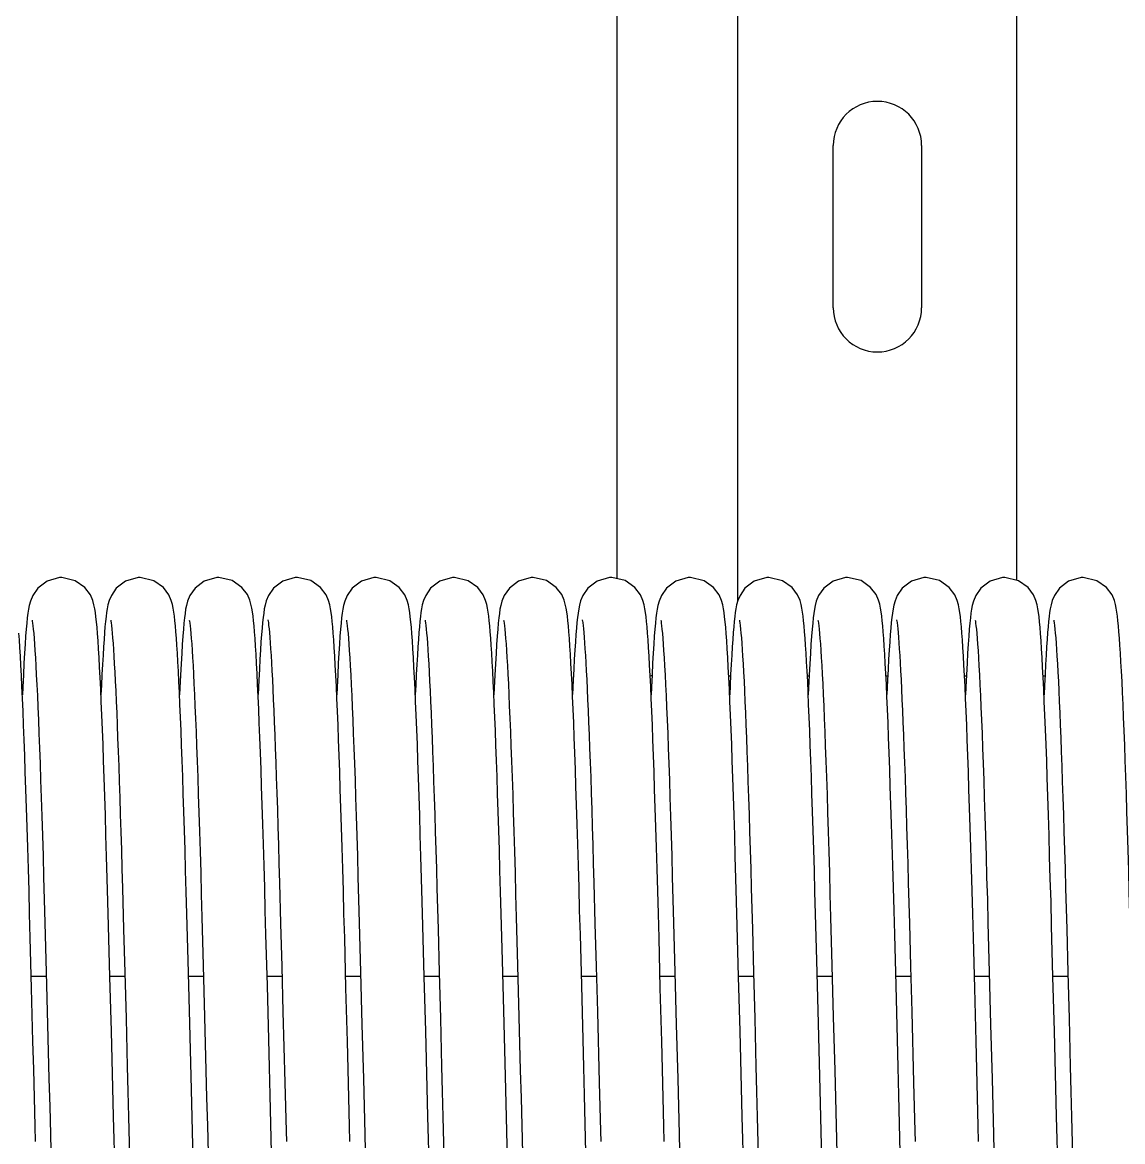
# Model space of a CAD drawing. Header units: millimetres. Extents: x 21899 to 38731, y -5425 to 3612.
# Drawn here: x 33930.3 to 34042.3, y -2716.3 to -2602.4 of the extents above; entities that cross this region are included whole.
import ezdxf

# ---------------------------------------------------------------- set-up
doc = ezdxf.new("R2010")
doc.units = ezdxf.units.MM

msp = doc.modelspace()

# ---------------------------------------------------------------- linework, layer by layer
at = {"color": 7, "linetype": 'Continuous'}
for p, q in [((33990.83, -2659.04), (33990.83, -2495.45)), ((34003.13, -2661.24), (34003.13, -2495.45)), ((34031.53, -2659.2), (34031.53, -2495.45)), ((34012.83, -2631.45), (34012.83, -2614.95)), ((34021.83, -2614.95), (34021.83, -2631.45)), ((33956.47, -2689.98), (33956.58, -2694.12)), ((33988.47, -2689.98), (33988.58, -2694.12)), ((34020.47, -2689.98), (34020.58, -2694.12)), ((33940.48, -2690.53), (33940.6, -2694.68)), ((33972.48, -2690.53), (33972.6, -2694.68)), ((34004.48, -2690.53), (34004.6, -2694.68)), ((34036.48, -2690.53), (34036.6, -2694.68)), ((33947.16, -2697.9), (33947.03, -2693.15)), ((33948.57, -2693.47), (33948.7, -2698.38)), ((33979.16, -2697.9), (33979.03, -2693.15)), ((33980.57, -2693.47), (33980.7, -2698.38)), ((34011.16, -2697.9), (34011.03, -2693.15)), ((34012.57, -2693.47), (34012.7, -2698.38)), ((33932.58, -2694.06), (33932.72, -2699.07)), ((33939.2, -2699.56), (33939.06, -2694.35)), ((33940.6, -2694.68), (33940.72, -2699.1)), ((33956.58, -2694.12), (33956.7, -2698.51)), ((33964.58, -2694.06), (33964.72, -2699.07)), ((33971.2, -2699.56), (33971.06, -2694.35)), ((33972.6, -2694.68), (33972.72, -2699.1)), ((33988.58, -2694.12), (33988.7, -2698.51)), ((33996.58, -2694.06), (33996.72, -2699.07)), ((34003.2, -2699.56), (34003.06, -2694.35)), ((34004.6, -2694.68), (34004.72, -2699.1)), ((34020.58, -2694.12), (34020.7, -2698.51)), ((34028.58, -2694.06), (34028.72, -2699.07)), ((34035.2, -2699.56), (34035.06, -2694.35)), ((34036.6, -2694.68), (34036.72, -2699.1)), ((33931.23, -2700.69), (33931.1, -2695.58)), ((33955.23, -2700.43), (33955.09, -2695.25)), ((33963.23, -2700.69), (33963.1, -2695.58)), ((33987.23, -2700.43), (33987.09, -2695.25)), ((33995.23, -2700.69), (33995.1, -2695.58)), ((34019.23, -2700.43), (34019.09, -2695.25)), ((34027.23, -2700.69), (34027.1, -2695.58)), ((33947.29, -2702.96), (33947.16, -2697.9)), ((33979.29, -2702.96), (33979.16, -2697.9)), ((34011.29, -2702.96), (34011.16, -2697.9)), ((33932.72, -2699.07), (33932.85, -2704.38)), ((33940.72, -2699.1), (33940.84, -2703.77)), ((33948.7, -2698.38), (33948.83, -2703.61)), ((33956.7, -2698.51), (33956.82, -2703.1)), ((33964.72, -2699.07), (33964.85, -2704.38)), ((33972.72, -2699.1), (33972.84, -2703.77)), ((33980.7, -2698.38), (33980.83, -2703.61)), ((33988.7, -2698.51), (33988.82, -2703.1)), ((33996.72, -2699.07), (33996.85, -2704.38)), ((34004.72, -2699.1), (34004.84, -2703.77)), ((34012.7, -2698.38), (34012.83, -2703.61)), ((34020.7, -2698.51), (34020.82, -2703.1)), ((34028.72, -2699.07), (34028.85, -2704.38)), ((34036.72, -2699.1), (34036.84, -2703.77)), ((33931.2, -2699.47), (33932.73, -2699.47)), ((33939.2, -2699.47), (33940.73, -2699.47)), ((33939.35, -2705.09), (33939.2, -2699.56)), ((33947.2, -2699.47), (33948.73, -2699.47)), ((33955.2, -2699.47), (33956.73, -2699.47)), ((33963.2, -2699.47), (33964.73, -2699.47)), ((33971.2, -2699.47), (33972.73, -2699.47)), ((33971.35, -2705.09), (33971.2, -2699.56)), ((33979.2, -2699.47), (33980.73, -2699.47)), ((33987.2, -2699.47), (33988.73, -2699.47)), ((33995.2, -2699.47), (33996.73, -2699.47)), ((34003.2, -2699.47), (34004.73, -2699.47)), ((34003.35, -2705.09), (34003.2, -2699.56)), ((34011.2, -2699.47), (34012.73, -2699.47)), ((34019.2, -2699.47), (34020.73, -2699.47)), ((34027.2, -2699.47), (34028.73, -2699.47)), ((34035.2, -2699.47), (34036.73, -2699.47)), ((34035.35, -2705.09), (34035.2, -2699.56)), ((33955.73, -2720.28), (33955.59, -2714.49)), ((33987.73, -2720.28), (33987.59, -2714.49)), ((34019.73, -2720.28), (34019.59, -2714.49)), ((33933.14, -2715.56), (33933.29, -2721.23)), ((33965.14, -2715.56), (33965.29, -2721.23)), ((33997.14, -2715.56), (33997.29, -2721.23)), ((34029.14, -2715.56), (34029.29, -2721.23))]:
    msp.add_line(p, q, dxfattribs=at)
at = {"color": 3, "linetype": 'Continuous'}
for p, q in [((34002.2, -2668.91), (34002.38, -2668.91)), ((34010.2, -2668.91), (34010.38, -2668.91)), ((34018.2, -2668.91), (34018.38, -2668.91)), ((34026.2, -2668.91), (34026.38, -2668.91)), ((34034.2, -2668.91), (34034.38, -2668.91))]:
    msp.add_line(p, q, dxfattribs=at)
at = {"color": 7, "linetype": 'Continuous'}
for points in [[(33934.29, -2658.91), (33934.07, -2658.92), (33932.81, -2659.28), (33931.87, -2659.98), (33931.34, -2660.73), (33931.11, -2661.31), (33930.99, -2661.74), (33930.92, -2662.13), (33930.85, -2662.55), (33930.79, -2663.01), (33930.74, -2663.55), (33930.68, -2664.16), (33930.62, -2664.87)], [(33937.94, -2664.62), (33937.89, -2663.98), (33937.83, -2663.42), (33937.78, -2662.92), (33937.72, -2662.48), (33937.66, -2662.08), (33937.58, -2661.69), (33937.45, -2661.25), (33937.21, -2660.68), (33936.66, -2659.93), (33935.68, -2659.23), (33934.29, -2658.91)], [(33942.29, -2658.91), (33942.07, -2658.92), (33940.79, -2659.29), (33939.85, -2660), (33939.35, -2660.73), (33939.12, -2661.26), (33939, -2661.69), (33938.92, -2662.08), (33938.86, -2662.47), (33938.81, -2662.89), (33938.75, -2663.37), (33938.7, -2663.91), (33938.65, -2664.51), (33938.6, -2665.2)], [(33945.97, -2665.07), (33945.92, -2664.42), (33945.87, -2663.83), (33945.82, -2663.3), (33945.77, -2662.84), (33945.71, -2662.42), (33945.65, -2662.04), (33945.57, -2661.67), (33945.45, -2661.24), (33945.21, -2660.68), (33944.65, -2659.92), (33943.67, -2659.23), (33942.29, -2658.91)], [(33950.29, -2658.91), (33950.07, -2658.92), (33948.81, -2659.28), (33947.87, -2659.99), (33947.34, -2660.74), (33947.11, -2661.31), (33946.99, -2661.75), (33946.91, -2662.14), (33946.85, -2662.56), (33946.79, -2663.02), (33946.74, -2663.56), (33946.68, -2664.18), (33946.62, -2664.89)], [(33953.98, -2665.12), (33953.92, -2664.44), (33953.87, -2663.84), (33953.82, -2663.3), (33953.77, -2662.83), (33953.71, -2662.41), (33953.65, -2662.02), (33953.56, -2661.63), (33953.44, -2661.2), (33953.2, -2660.65), (33952.64, -2659.91), (33951.66, -2659.22), (33950.29, -2658.91)], [(33958.29, -2658.91), (33958.07, -2658.92), (33956.8, -2659.29), (33955.86, -2660), (33955.34, -2660.73), (33955.12, -2661.28), (33955, -2661.72), (33954.92, -2662.11), (33954.86, -2662.52), (33954.8, -2662.97), (33954.74, -2663.48), (33954.69, -2664.06), (33954.64, -2664.72)], [(33961.93, -2664.57), (33961.88, -2663.94), (33961.83, -2663.39), (33961.78, -2662.91), (33961.72, -2662.47), (33961.66, -2662.08), (33961.58, -2661.69), (33961.45, -2661.24), (33961.21, -2660.67), (33960.64, -2659.91), (33959.66, -2659.22), (33958.29, -2658.91)], [(33966.29, -2658.91), (33966.07, -2658.92), (33964.81, -2659.28), (33963.87, -2659.98), (33963.34, -2660.73), (33963.11, -2661.31), (33962.99, -2661.74), (33962.92, -2662.13), (33962.85, -2662.55), (33962.79, -2663.01), (33962.74, -2663.55), (33962.68, -2664.16), (33962.62, -2664.87)], [(33969.94, -2664.62), (33969.89, -2663.98), (33969.83, -2663.42), (33969.78, -2662.92), (33969.72, -2662.48), (33969.66, -2662.08), (33969.58, -2661.69), (33969.45, -2661.25), (33969.21, -2660.68), (33968.66, -2659.93), (33967.68, -2659.23), (33966.29, -2658.91)], [(33974.29, -2658.91), (33974.07, -2658.92), (33972.79, -2659.29), (33971.85, -2660), (33971.35, -2660.73), (33971.12, -2661.26), (33971, -2661.69), (33970.92, -2662.08), (33970.86, -2662.47), (33970.81, -2662.89), (33970.75, -2663.37), (33970.7, -2663.91), (33970.65, -2664.51), (33970.6, -2665.2)], [(33977.97, -2665.07), (33977.92, -2664.42), (33977.87, -2663.83), (33977.82, -2663.3), (33977.77, -2662.84), (33977.71, -2662.42), (33977.65, -2662.04), (33977.57, -2661.67), (33977.45, -2661.24), (33977.21, -2660.68), (33976.65, -2659.92), (33975.67, -2659.23), (33974.29, -2658.91)], [(33982.29, -2658.91), (33982.07, -2658.92), (33980.81, -2659.28), (33979.87, -2659.99), (33979.34, -2660.74), (33979.11, -2661.31), (33978.99, -2661.75), (33978.91, -2662.14), (33978.85, -2662.56), (33978.79, -2663.02), (33978.74, -2663.56), (33978.68, -2664.18), (33978.62, -2664.89)], [(33985.98, -2665.12), (33985.92, -2664.44), (33985.87, -2663.84), (33985.82, -2663.3), (33985.77, -2662.83), (33985.71, -2662.41), (33985.65, -2662.02), (33985.56, -2661.63), (33985.44, -2661.2), (33985.2, -2660.65), (33984.64, -2659.91), (33983.66, -2659.22), (33982.29, -2658.91)], [(33990.29, -2658.91), (33990.07, -2658.92), (33988.8, -2659.29), (33987.86, -2660), (33987.34, -2660.73), (33987.12, -2661.28), (33987, -2661.72), (33986.92, -2662.11), (33986.86, -2662.52), (33986.8, -2662.97), (33986.74, -2663.48), (33986.69, -2664.06), (33986.64, -2664.72)], [(33993.93, -2664.57), (33993.88, -2663.94), (33993.83, -2663.39), (33993.78, -2662.91), (33993.72, -2662.47), (33993.66, -2662.08), (33993.58, -2661.69), (33993.45, -2661.24), (33993.21, -2660.67), (33992.64, -2659.91), (33991.66, -2659.22), (33990.29, -2658.91)], [(33998.29, -2658.91), (33998.07, -2658.92), (33996.81, -2659.28), (33995.87, -2659.98), (33995.34, -2660.73), (33995.11, -2661.31), (33994.99, -2661.74), (33994.92, -2662.13), (33994.85, -2662.55), (33994.79, -2663.01), (33994.74, -2663.55), (33994.68, -2664.16), (33994.62, -2664.87)], [(34001.94, -2664.62), (34001.89, -2663.98), (34001.83, -2663.42), (34001.78, -2662.92), (34001.72, -2662.48), (34001.66, -2662.08), (34001.58, -2661.69), (34001.45, -2661.25), (34001.21, -2660.68), (34000.66, -2659.93), (33999.68, -2659.23), (33998.29, -2658.91)], [(34006.29, -2658.91), (34006.07, -2658.92), (34004.79, -2659.29), (34003.85, -2660), (34003.35, -2660.73), (34003.12, -2661.26), (34003, -2661.69), (34002.92, -2662.08), (34002.86, -2662.47), (34002.81, -2662.89), (34002.75, -2663.37), (34002.7, -2663.91), (34002.65, -2664.51), (34002.6, -2665.2)], [(34009.97, -2665.07), (34009.92, -2664.42), (34009.87, -2663.83), (34009.82, -2663.3), (34009.77, -2662.84), (34009.71, -2662.42), (34009.65, -2662.04), (34009.57, -2661.67), (34009.45, -2661.24), (34009.21, -2660.68), (34008.65, -2659.92), (34007.67, -2659.23), (34006.29, -2658.91)], [(34014.29, -2658.91), (34014.07, -2658.92), (34012.81, -2659.28), (34011.87, -2659.99), (34011.34, -2660.74), (34011.11, -2661.31), (34010.99, -2661.75), (34010.91, -2662.14), (34010.85, -2662.56), (34010.79, -2663.02), (34010.74, -2663.56), (34010.68, -2664.18), (34010.62, -2664.89)], [(34017.98, -2665.12), (34017.92, -2664.44), (34017.87, -2663.84), (34017.82, -2663.3), (34017.77, -2662.83), (34017.71, -2662.41), (34017.65, -2662.02), (34017.56, -2661.63), (34017.44, -2661.2), (34017.2, -2660.65), (34016.64, -2659.91), (34015.66, -2659.22), (34014.29, -2658.91)], [(34022.29, -2658.91), (34022.07, -2658.92), (34020.8, -2659.29), (34019.86, -2660), (34019.34, -2660.73), (34019.12, -2661.28), (34019, -2661.72), (34018.92, -2662.11), (34018.86, -2662.52), (34018.8, -2662.97), (34018.74, -2663.48), (34018.69, -2664.06), (34018.64, -2664.72)], [(34025.93, -2664.57), (34025.88, -2663.94), (34025.83, -2663.39), (34025.78, -2662.91), (34025.72, -2662.47), (34025.66, -2662.08), (34025.58, -2661.69), (34025.45, -2661.24), (34025.21, -2660.67), (34024.64, -2659.91), (34023.66, -2659.22), (34022.29, -2658.91)], [(34030.29, -2658.91), (34030.07, -2658.92), (34028.81, -2659.28), (34027.87, -2659.98), (34027.34, -2660.73), (34027.11, -2661.31), (34026.99, -2661.74), (34026.92, -2662.13), (34026.85, -2662.55), (34026.79, -2663.01), (34026.74, -2663.55), (34026.68, -2664.16), (34026.62, -2664.87)], [(34033.94, -2664.62), (34033.89, -2663.98), (34033.83, -2663.42), (34033.78, -2662.92), (34033.72, -2662.48), (34033.66, -2662.08), (34033.58, -2661.69), (34033.45, -2661.25), (34033.21, -2660.68), (34032.66, -2659.93), (34031.68, -2659.23), (34030.29, -2658.91)], [(34038.29, -2658.91), (34038.07, -2658.92), (34036.79, -2659.29), (34035.85, -2660), (34035.35, -2660.73), (34035.12, -2661.26), (34035, -2661.69), (34034.92, -2662.08), (34034.86, -2662.47), (34034.81, -2662.89), (34034.75, -2663.37), (34034.7, -2663.91), (34034.65, -2664.51), (34034.6, -2665.2)], [(34041.97, -2665.07), (34041.92, -2664.42), (34041.87, -2663.83), (34041.82, -2663.3), (34041.77, -2662.84), (34041.71, -2662.42), (34041.65, -2662.04), (34041.57, -2661.67), (34041.45, -2661.24), (34041.21, -2660.68), (34040.65, -2659.92), (34039.67, -2659.23), (34038.29, -2658.91)], [(33931.28, -2663.24), (33931.3, -2663.35), (33931.33, -2663.55), (33931.36, -2663.83), (33931.4, -2664.18), (33931.44, -2664.61), (33931.48, -2665.12), (33931.53, -2665.69), (33931.57, -2666.35), (33931.62, -2667.09), (33931.67, -2667.91), (33931.71, -2668.81), (33931.76, -2669.82), (33931.82, -2670.91), (33931.87, -2672.1), (33931.92, -2673.39), (33931.98, -2674.78), (33932.03, -2676.26), (33932.09, -2677.84), (33932.15, -2679.52), (33932.21, -2681.3), (33932.27, -2683.18), (33932.33, -2685.15), (33932.39, -2687.23), (33932.45, -2689.41), (33932.52, -2691.69), (33932.58, -2694.06)], [(33939.28, -2663.24), (33939.3, -2663.34), (33939.33, -2663.53), (33939.36, -2663.8), (33939.4, -2664.15), (33939.44, -2664.57), (33939.48, -2665.05), (33939.52, -2665.61), (33939.56, -2666.23), (33939.61, -2666.92), (33939.65, -2667.69), (33939.7, -2668.53), (33939.75, -2669.44), (33939.79, -2670.44), (33939.84, -2671.51), (33939.89, -2672.67), (33939.94, -2673.91), (33939.99, -2675.23), (33940.05, -2676.63), (33940.1, -2678.11), (33940.15, -2679.67), (33940.21, -2681.31), (33940.26, -2683.01), (33940.32, -2684.79), (33940.37, -2686.63), (33940.43, -2688.55), (33940.48, -2690.53)], [(33947.28, -2663.24), (33947.3, -2663.35), (33947.33, -2663.54), (33947.36, -2663.82), (33947.4, -2664.17), (33947.44, -2664.6), (33947.48, -2665.1), (33947.53, -2665.67), (33947.57, -2666.32), (33947.62, -2667.05), (33947.66, -2667.86), (33947.71, -2668.75), (33947.76, -2669.74), (33947.81, -2670.81), (33947.86, -2671.98), (33947.92, -2673.24), (33947.97, -2674.6), (33948.02, -2676.05), (33948.08, -2677.6), (33948.14, -2679.24), (33948.2, -2680.99), (33948.25, -2682.82), (33948.31, -2684.76), (33948.38, -2686.79), (33948.44, -2688.92), (33948.5, -2691.15), (33948.57, -2693.47)], [(33955.28, -2663.23), (33955.28, -2663.24), (33955.3, -2663.33), (33955.33, -2663.51), (33955.36, -2663.78), (33955.4, -2664.12), (33955.43, -2664.52), (33955.47, -2665), (33955.52, -2665.54), (33955.56, -2666.15), (33955.6, -2666.83), (33955.65, -2667.58), (33955.69, -2668.4), (33955.74, -2669.29), (33955.79, -2670.26), (33955.83, -2671.31), (33955.88, -2672.43), (33955.93, -2673.63), (33955.98, -2674.92), (33956.03, -2676.28), (33956.09, -2677.72), (33956.14, -2679.24), (33956.19, -2680.84), (33956.25, -2682.52), (33956.3, -2684.27), (33956.36, -2686.1), (33956.41, -2688.01), (33956.47, -2689.98)], [(33963.28, -2663.24), (33963.3, -2663.35), (33963.33, -2663.55), (33963.36, -2663.83), (33963.4, -2664.18), (33963.44, -2664.61), (33963.48, -2665.12), (33963.53, -2665.69), (33963.57, -2666.35), (33963.62, -2667.09), (33963.67, -2667.91), (33963.71, -2668.81), (33963.76, -2669.82), (33963.82, -2670.91), (33963.87, -2672.1), (33963.92, -2673.39), (33963.98, -2674.78), (33964.03, -2676.26), (33964.09, -2677.84), (33964.15, -2679.52), (33964.21, -2681.3), (33964.27, -2683.18), (33964.33, -2685.15), (33964.39, -2687.23), (33964.45, -2689.41), (33964.52, -2691.69), (33964.58, -2694.06)], [(33971.28, -2663.24), (33971.3, -2663.34), (33971.33, -2663.53), (33971.36, -2663.8), (33971.4, -2664.15), (33971.44, -2664.57), (33971.48, -2665.05), (33971.52, -2665.61), (33971.56, -2666.23), (33971.61, -2666.92), (33971.65, -2667.69), (33971.7, -2668.53), (33971.75, -2669.44), (33971.79, -2670.44), (33971.84, -2671.51), (33971.89, -2672.67), (33971.94, -2673.91), (33971.99, -2675.23), (33972.05, -2676.63), (33972.1, -2678.11), (33972.15, -2679.67), (33972.21, -2681.31), (33972.26, -2683.01), (33972.32, -2684.79), (33972.37, -2686.63), (33972.43, -2688.55), (33972.48, -2690.53)], [(33979.28, -2663.24), (33979.3, -2663.35), (33979.33, -2663.54), (33979.36, -2663.82), (33979.4, -2664.17), (33979.44, -2664.6), (33979.48, -2665.1), (33979.53, -2665.67), (33979.57, -2666.32), (33979.62, -2667.05), (33979.66, -2667.86), (33979.71, -2668.75), (33979.76, -2669.74), (33979.81, -2670.81), (33979.86, -2671.98), (33979.92, -2673.24), (33979.97, -2674.6), (33980.02, -2676.05), (33980.08, -2677.6), (33980.14, -2679.24), (33980.2, -2680.99), (33980.25, -2682.82), (33980.31, -2684.76), (33980.38, -2686.79), (33980.44, -2688.92), (33980.5, -2691.15), (33980.57, -2693.47)], [(33987.28, -2663.23), (33987.28, -2663.24), (33987.3, -2663.33), (33987.33, -2663.51), (33987.36, -2663.78), (33987.4, -2664.12), (33987.43, -2664.52), (33987.47, -2665), (33987.52, -2665.54), (33987.56, -2666.15), (33987.6, -2666.83), (33987.65, -2667.58), (33987.69, -2668.4), (33987.74, -2669.29), (33987.79, -2670.26), (33987.83, -2671.31), (33987.88, -2672.43), (33987.93, -2673.63), (33987.98, -2674.92), (33988.03, -2676.28), (33988.09, -2677.72), (33988.14, -2679.24), (33988.19, -2680.84), (33988.25, -2682.52), (33988.3, -2684.27), (33988.36, -2686.1), (33988.41, -2688.01), (33988.47, -2689.98)], [(33995.28, -2663.24), (33995.3, -2663.35), (33995.33, -2663.55), (33995.36, -2663.83), (33995.4, -2664.18), (33995.44, -2664.61), (33995.48, -2665.12), (33995.53, -2665.69), (33995.57, -2666.35), (33995.62, -2667.09), (33995.67, -2667.91), (33995.71, -2668.81), (33995.76, -2669.82), (33995.82, -2670.91), (33995.87, -2672.1), (33995.92, -2673.39), (33995.98, -2674.78), (33996.03, -2676.26), (33996.09, -2677.84), (33996.15, -2679.52), (33996.21, -2681.3), (33996.27, -2683.18), (33996.33, -2685.15), (33996.39, -2687.23), (33996.45, -2689.41), (33996.52, -2691.69), (33996.58, -2694.06)], [(34003.28, -2663.24), (34003.3, -2663.34), (34003.33, -2663.53), (34003.36, -2663.8), (34003.4, -2664.15), (34003.44, -2664.57), (34003.48, -2665.05), (34003.52, -2665.61), (34003.56, -2666.23), (34003.61, -2666.92), (34003.65, -2667.69), (34003.7, -2668.53), (34003.75, -2669.44), (34003.79, -2670.44), (34003.84, -2671.51), (34003.89, -2672.67), (34003.94, -2673.91), (34003.99, -2675.23), (34004.05, -2676.63), (34004.1, -2678.11), (34004.15, -2679.67), (34004.21, -2681.31), (34004.26, -2683.01), (34004.32, -2684.79), (34004.37, -2686.63), (34004.43, -2688.55), (34004.48, -2690.53)], [(34011.28, -2663.24), (34011.3, -2663.35), (34011.33, -2663.54), (34011.36, -2663.82), (34011.4, -2664.17), (34011.44, -2664.6), (34011.48, -2665.1), (34011.53, -2665.67), (34011.57, -2666.32), (34011.62, -2667.05), (34011.66, -2667.86), (34011.71, -2668.75), (34011.76, -2669.74), (34011.81, -2670.81), (34011.86, -2671.98), (34011.92, -2673.24), (34011.97, -2674.6), (34012.02, -2676.05), (34012.08, -2677.6), (34012.14, -2679.24), (34012.2, -2680.99), (34012.25, -2682.82), (34012.31, -2684.76), (34012.38, -2686.79), (34012.44, -2688.92), (34012.5, -2691.15), (34012.57, -2693.47)], [(34019.28, -2663.23), (34019.28, -2663.24), (34019.3, -2663.33), (34019.33, -2663.51), (34019.36, -2663.78), (34019.4, -2664.12), (34019.43, -2664.52), (34019.47, -2665), (34019.52, -2665.54), (34019.56, -2666.15), (34019.6, -2666.83), (34019.65, -2667.58), (34019.69, -2668.4), (34019.74, -2669.29), (34019.79, -2670.26), (34019.83, -2671.31), (34019.88, -2672.43), (34019.93, -2673.63), (34019.98, -2674.92), (34020.03, -2676.28), (34020.09, -2677.72), (34020.14, -2679.24), (34020.19, -2680.84), (34020.25, -2682.52), (34020.3, -2684.27), (34020.36, -2686.1), (34020.41, -2688.01), (34020.47, -2689.98)], [(34027.28, -2663.24), (34027.3, -2663.35), (34027.33, -2663.55), (34027.36, -2663.83), (34027.4, -2664.18), (34027.44, -2664.61), (34027.48, -2665.12), (34027.53, -2665.69), (34027.57, -2666.35), (34027.62, -2667.09), (34027.67, -2667.91), (34027.71, -2668.81), (34027.76, -2669.82), (34027.82, -2670.91), (34027.87, -2672.1), (34027.92, -2673.39), (34027.98, -2674.78), (34028.03, -2676.26), (34028.09, -2677.84), (34028.15, -2679.52), (34028.21, -2681.3), (34028.27, -2683.18), (34028.33, -2685.15), (34028.39, -2687.23), (34028.45, -2689.41), (34028.52, -2691.69), (34028.58, -2694.06)], [(34035.28, -2663.24), (34035.3, -2663.34), (34035.33, -2663.53), (34035.36, -2663.8), (34035.4, -2664.15), (34035.44, -2664.57), (34035.48, -2665.05), (34035.52, -2665.61), (34035.56, -2666.23), (34035.61, -2666.92), (34035.65, -2667.69), (34035.7, -2668.53), (34035.75, -2669.44), (34035.79, -2670.44), (34035.84, -2671.51), (34035.89, -2672.67), (34035.94, -2673.91), (34035.99, -2675.23), (34036.05, -2676.63), (34036.1, -2678.11), (34036.15, -2679.67), (34036.21, -2681.31), (34036.26, -2683.01), (34036.32, -2684.79), (34036.37, -2686.63), (34036.43, -2688.55), (34036.48, -2690.53)], [(33931.1, -2695.58), (33931.03, -2693.14), (33930.97, -2690.8), (33930.9, -2688.55), (33930.84, -2686.39), (33930.78, -2684.33), (33930.71, -2682.35), (33930.65, -2680.48), (33930.59, -2678.7), (33930.54, -2677.01), (33930.48, -2675.42), (33930.42, -2673.92), (33930.36, -2672.52), (33930.31, -2671.21), (33930.25, -2670), (33930.2, -2668.87), (33930.14, -2667.84), (33930.09, -2666.9), (33930.04, -2666.04), (33929.99, -2665.26), (33929.93, -2664.57)], [(33930.62, -2664.87), (33930.57, -2665.68), (33930.51, -2666.6), (33930.45, -2667.64), (33930.39, -2668.8), (33930.32, -2670.08), (33930.29, -2670.84)], [(33939.06, -2694.35), (33939, -2691.89), (33938.93, -2689.54), (33938.86, -2687.29), (33938.8, -2685.14), (33938.74, -2683.09), (33938.68, -2681.15), (33938.62, -2679.3), (33938.56, -2677.56), (33938.5, -2675.91), (33938.44, -2674.36), (33938.38, -2672.9), (33938.32, -2671.54), (33938.27, -2670.27), (33938.21, -2669.1), (33938.15, -2668.02), (33938.1, -2667.04), (33938.04, -2666.15), (33937.99, -2665.34), (33937.94, -2664.62)], [(33938.6, -2665.2), (33938.55, -2665.96), (33938.5, -2666.81), (33938.44, -2667.75), (33938.39, -2668.77), (33938.33, -2669.89), (33938.29, -2670.84)], [(33947.03, -2693.15), (33946.97, -2690.89), (33946.91, -2688.72), (33946.85, -2686.63), (33946.79, -2684.64), (33946.73, -2682.73), (33946.67, -2680.91), (33946.61, -2679.17), (33946.55, -2677.53), (33946.5, -2675.97), (33946.44, -2674.5), (33946.39, -2673.12), (33946.33, -2671.82), (33946.28, -2670.61), (33946.23, -2669.49), (33946.18, -2668.44), (33946.12, -2667.48), (33946.07, -2666.6), (33946.02, -2665.8), (33945.97, -2665.07)], [(33946.62, -2664.89), (33946.56, -2665.71), (33946.51, -2666.64), (33946.45, -2667.69), (33946.38, -2668.86), (33946.32, -2670.15), (33946.29, -2670.84)], [(33955.09, -2695.25), (33955.02, -2692.8), (33954.96, -2690.46), (33954.89, -2688.21), (33954.83, -2686.05), (33954.77, -2684), (33954.7, -2682.05), (33954.64, -2680.19), (33954.59, -2678.43), (33954.53, -2676.75), (33954.47, -2675.18), (33954.41, -2673.69), (33954.35, -2672.3), (33954.3, -2671), (33954.24, -2669.79), (33954.19, -2668.68), (33954.13, -2667.65), (33954.08, -2666.72), (33954.03, -2665.88), (33953.98, -2665.12)], [(33954.64, -2664.72), (33954.58, -2665.46), (33954.53, -2666.29), (33954.47, -2667.21), (33954.42, -2668.23), (33954.36, -2669.35), (33954.29, -2670.83)], [(33963.1, -2695.58), (33963.03, -2693.14), (33962.97, -2690.8), (33962.9, -2688.55), (33962.84, -2686.39), (33962.78, -2684.33), (33962.71, -2682.35), (33962.65, -2680.48), (33962.59, -2678.7), (33962.54, -2677.01), (33962.48, -2675.42), (33962.42, -2673.92), (33962.36, -2672.52), (33962.31, -2671.21), (33962.25, -2670), (33962.2, -2668.87), (33962.14, -2667.84), (33962.09, -2666.9), (33962.04, -2666.04), (33961.99, -2665.26), (33961.93, -2664.57)], [(33962.62, -2664.87), (33962.57, -2665.68), (33962.51, -2666.6), (33962.45, -2667.64), (33962.39, -2668.8), (33962.32, -2670.08), (33962.29, -2670.84)], [(33971.06, -2694.35), (33971, -2691.89), (33970.93, -2689.54), (33970.86, -2687.29), (33970.8, -2685.14), (33970.74, -2683.09), (33970.68, -2681.15), (33970.62, -2679.3), (33970.56, -2677.56), (33970.5, -2675.91), (33970.44, -2674.36), (33970.38, -2672.9), (33970.32, -2671.54), (33970.27, -2670.27), (33970.21, -2669.1), (33970.15, -2668.02), (33970.1, -2667.04), (33970.04, -2666.15), (33969.99, -2665.34), (33969.94, -2664.62)], [(33970.6, -2665.2), (33970.55, -2665.96), (33970.5, -2666.81), (33970.44, -2667.75), (33970.39, -2668.77), (33970.33, -2669.89), (33970.29, -2670.84)], [(33979.03, -2693.15), (33978.97, -2690.89), (33978.91, -2688.72), (33978.85, -2686.63), (33978.79, -2684.64), (33978.73, -2682.73), (33978.67, -2680.91), (33978.61, -2679.17), (33978.55, -2677.53), (33978.5, -2675.97), (33978.44, -2674.5), (33978.39, -2673.12), (33978.33, -2671.82), (33978.28, -2670.61), (33978.23, -2669.49), (33978.18, -2668.44), (33978.12, -2667.48), (33978.07, -2666.6), (33978.02, -2665.8), (33977.97, -2665.07)], [(33978.62, -2664.89), (33978.56, -2665.71), (33978.51, -2666.64), (33978.45, -2667.69), (33978.38, -2668.86), (33978.32, -2670.15), (33978.29, -2670.84)], [(33987.09, -2695.25), (33987.02, -2692.8), (33986.96, -2690.46), (33986.89, -2688.21), (33986.83, -2686.05), (33986.77, -2684), (33986.7, -2682.05), (33986.64, -2680.19), (33986.59, -2678.43), (33986.53, -2676.75), (33986.47, -2675.18), (33986.41, -2673.69), (33986.35, -2672.3), (33986.3, -2671), (33986.24, -2669.79), (33986.19, -2668.68), (33986.13, -2667.65), (33986.08, -2666.72), (33986.03, -2665.88), (33985.98, -2665.12)], [(33986.64, -2664.72), (33986.58, -2665.46), (33986.53, -2666.29), (33986.47, -2667.21), (33986.42, -2668.23), (33986.36, -2669.35), (33986.29, -2670.83)], [(33995.1, -2695.58), (33995.03, -2693.14), (33994.97, -2690.8), (33994.9, -2688.55), (33994.84, -2686.39), (33994.78, -2684.33), (33994.71, -2682.35), (33994.65, -2680.48), (33994.59, -2678.7), (33994.54, -2677.01), (33994.48, -2675.42), (33994.42, -2673.92), (33994.36, -2672.52), (33994.31, -2671.21), (33994.25, -2670), (33994.2, -2668.87), (33994.14, -2667.84), (33994.09, -2666.9), (33994.04, -2666.04), (33993.99, -2665.26), (33993.93, -2664.57)], [(33994.62, -2664.87), (33994.57, -2665.68), (33994.51, -2666.6), (33994.45, -2667.64), (33994.39, -2668.8), (33994.32, -2670.08), (33994.29, -2670.84)], [(34003.06, -2694.35), (34003, -2691.89), (34002.93, -2689.54), (34002.86, -2687.29), (34002.8, -2685.14), (34002.74, -2683.09), (34002.68, -2681.15), (34002.62, -2679.3), (34002.56, -2677.56), (34002.5, -2675.91), (34002.44, -2674.36), (34002.38, -2672.9), (34002.32, -2671.54), (34002.27, -2670.27), (34002.21, -2669.1), (34002.15, -2668.02), (34002.1, -2667.04), (34002.04, -2666.15), (34001.99, -2665.34), (34001.94, -2664.62)], [(34002.6, -2665.2), (34002.55, -2665.96), (34002.5, -2666.81), (34002.44, -2667.75), (34002.39, -2668.77), (34002.33, -2669.89), (34002.29, -2670.84)], [(34011.03, -2693.15), (34010.97, -2690.89), (34010.91, -2688.72), (34010.85, -2686.63), (34010.79, -2684.64), (34010.73, -2682.73), (34010.67, -2680.91), (34010.61, -2679.17), (34010.55, -2677.53), (34010.5, -2675.97), (34010.44, -2674.5), (34010.39, -2673.12), (34010.33, -2671.82), (34010.28, -2670.61), (34010.23, -2669.49), (34010.18, -2668.44), (34010.12, -2667.48), (34010.07, -2666.6), (34010.02, -2665.8), (34009.97, -2665.07)], [(34010.62, -2664.89), (34010.56, -2665.71), (34010.51, -2666.64), (34010.45, -2667.69), (34010.38, -2668.86), (34010.32, -2670.15), (34010.29, -2670.84)], [(34019.09, -2695.25), (34019.02, -2692.8), (34018.96, -2690.46), (34018.89, -2688.21), (34018.83, -2686.05), (34018.77, -2684), (34018.7, -2682.05), (34018.64, -2680.19), (34018.59, -2678.43), (34018.53, -2676.75), (34018.47, -2675.18), (34018.41, -2673.69), (34018.35, -2672.3), (34018.3, -2671), (34018.24, -2669.79), (34018.19, -2668.68), (34018.13, -2667.65), (34018.08, -2666.72), (34018.03, -2665.88), (34017.98, -2665.12)], [(34018.64, -2664.72), (34018.58, -2665.46), (34018.53, -2666.29), (34018.47, -2667.21), (34018.42, -2668.23), (34018.36, -2669.35), (34018.29, -2670.83)], [(34027.1, -2695.58), (34027.03, -2693.14), (34026.97, -2690.8), (34026.9, -2688.55), (34026.84, -2686.39), (34026.78, -2684.33), (34026.71, -2682.35), (34026.65, -2680.48), (34026.59, -2678.7), (34026.54, -2677.01), (34026.48, -2675.42), (34026.42, -2673.92), (34026.36, -2672.52), (34026.31, -2671.21), (34026.25, -2670), (34026.2, -2668.87), (34026.14, -2667.84), (34026.09, -2666.9), (34026.04, -2666.04), (34025.99, -2665.26), (34025.93, -2664.57)], [(34026.62, -2664.87), (34026.57, -2665.68), (34026.51, -2666.6), (34026.45, -2667.64), (34026.39, -2668.8), (34026.32, -2670.08), (34026.29, -2670.84)], [(34035.06, -2694.35), (34035, -2691.89), (34034.93, -2689.54), (34034.86, -2687.29), (34034.8, -2685.14), (34034.74, -2683.09), (34034.68, -2681.15), (34034.62, -2679.3), (34034.56, -2677.56), (34034.5, -2675.91), (34034.44, -2674.36), (34034.38, -2672.9), (34034.32, -2671.54), (34034.27, -2670.27), (34034.21, -2669.1), (34034.15, -2668.02), (34034.1, -2667.04), (34034.04, -2666.15), (34033.99, -2665.34), (34033.94, -2664.62)], [(34034.6, -2665.2), (34034.55, -2665.96), (34034.5, -2666.81), (34034.44, -2667.75), (34034.39, -2668.77), (34034.33, -2669.89), (34034.29, -2670.84)], [(34043.03, -2693.15), (34042.97, -2690.89), (34042.91, -2688.72), (34042.85, -2686.63), (34042.79, -2684.64), (34042.73, -2682.73), (34042.67, -2680.91), (34042.61, -2679.17), (34042.55, -2677.53), (34042.5, -2675.97), (34042.44, -2674.5), (34042.39, -2673.12), (34042.33, -2671.82), (34042.28, -2670.61), (34042.23, -2669.49), (34042.18, -2668.44), (34042.12, -2667.48), (34042.07, -2666.6), (34042.02, -2665.8), (34041.97, -2665.07)], [(33955.59, -2714.49), (33955.51, -2711.6), (33955.44, -2708.74), (33955.37, -2705.91), (33955.23, -2700.43)], [(33987.59, -2714.49), (33987.51, -2711.6), (33987.44, -2708.74), (33987.37, -2705.91), (33987.23, -2700.43)], [(34019.59, -2714.49), (34019.51, -2711.6), (34019.44, -2708.74), (34019.37, -2705.91), (34019.23, -2700.43)], [(33931.45, -2708.94), (33931.37, -2706.12), (33931.23, -2700.69)], [(33963.45, -2708.94), (33963.37, -2706.12), (33963.23, -2700.69)], [(33995.45, -2708.94), (33995.37, -2706.12), (33995.23, -2700.69)], [(34027.45, -2708.94), (34027.37, -2706.12), (34027.23, -2700.69)], [(33940.84, -2703.77), (33940.96, -2708.68), (33941.03, -2711.21), (33941.1, -2713.79), (33941.23, -2719.07)], [(33947.72, -2719.56), (33947.57, -2713.84), (33947.5, -2711.04), (33947.43, -2708.29), (33947.29, -2702.96)], [(33948.83, -2703.61), (33948.98, -2709.08), (33949.05, -2711.87), (33949.12, -2714.68), (33949.34, -2723.13)], [(33956.82, -2703.1), (33957.01, -2710.3), (33957.07, -2712.76), (33957.13, -2715.24), (33957.16, -2716.32)], [(33972.84, -2703.77), (33972.96, -2708.68), (33973.03, -2711.21), (33973.1, -2713.79), (33973.23, -2719.07)], [(33979.72, -2719.56), (33979.57, -2713.84), (33979.5, -2711.04), (33979.43, -2708.29), (33979.29, -2702.96)], [(33980.83, -2703.61), (33980.98, -2709.08), (33981.05, -2711.87), (33981.12, -2714.68), (33981.34, -2723.13)], [(33988.82, -2703.1), (33989.01, -2710.3), (33989.07, -2712.76), (33989.13, -2715.24), (33989.16, -2716.32)], [(34004.84, -2703.77), (34004.96, -2708.68), (34005.03, -2711.21), (34005.1, -2713.79), (34005.23, -2719.07)], [(34011.72, -2719.56), (34011.57, -2713.84), (34011.5, -2711.04), (34011.43, -2708.29), (34011.29, -2702.96)], [(34012.83, -2703.61), (34012.98, -2709.08), (34013.05, -2711.87), (34013.12, -2714.68), (34013.34, -2723.13)], [(34020.82, -2703.1), (34021.01, -2710.3), (34021.07, -2712.76), (34021.13, -2715.24), (34021.16, -2716.32)], [(34036.84, -2703.77), (34036.96, -2708.68), (34037.03, -2711.21), (34037.1, -2713.79), (34037.23, -2719.07)], [(33932.85, -2704.38), (33933, -2709.91), (33933.07, -2712.73), (33933.14, -2715.56)], [(33939.72, -2719.61), (33939.57, -2713.76), (33939.49, -2710.84), (33939.35, -2705.09)], [(33964.85, -2704.38), (33965, -2709.91), (33965.07, -2712.73), (33965.14, -2715.56)], [(33971.72, -2719.61), (33971.57, -2713.76), (33971.49, -2710.84), (33971.35, -2705.09)], [(33996.85, -2704.38), (33997, -2709.91), (33997.07, -2712.73), (33997.14, -2715.56)], [(34003.72, -2719.61), (34003.57, -2713.76), (34003.49, -2710.84), (34003.35, -2705.09)], [(34028.85, -2704.38), (34029, -2709.91), (34029.07, -2712.73), (34029.14, -2715.56)], [(34035.72, -2719.61), (34035.57, -2713.76), (34035.49, -2710.84), (34035.35, -2705.09)], [(33931.63, -2716.32), (33931.59, -2714.75), (33931.45, -2708.94)], [(33963.63, -2716.32), (33963.59, -2714.75), (33963.45, -2708.94)], [(33995.63, -2716.32), (33995.59, -2714.75), (33995.45, -2708.94)], [(34027.63, -2716.32), (34027.59, -2714.75), (34027.45, -2708.94)]]:
    msp.add_lwpolyline(points, dxfattribs=at)
for centre, start, end in [((34017.33, -2614.95), 0, 180), ((34017.33, -2631.45), 180, 0)]:
    msp.add_arc(centre, 4.5, start, end, dxfattribs=at)
at = {"color": 3, "linetype": 'Continuous'}
msp.add_arc((33994.4, -2669.41), 0.5, 91.801, 113.128, dxfattribs=at)

doc.saveas('drawing.dxf')
